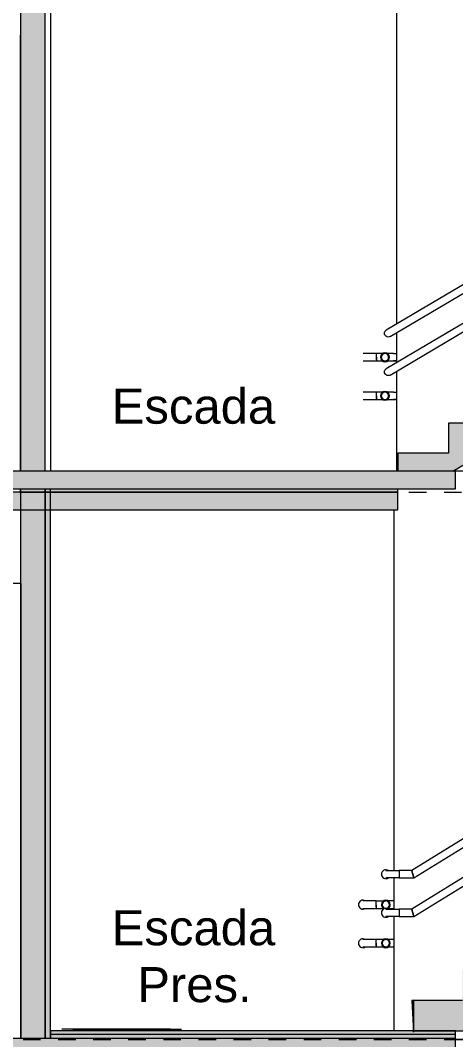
# Model space of a CAD drawing. Header units: metres. Extents: x -96 to 123, y 1 to 648.
# Drawn here: x 70.75 to 73.24, y 596.18 to 601.99 of the extents above; entities that cross this region are included whole.
import ezdxf

# ---------------------------------------------------------------- set-up
doc = ezdxf.new("R2010")
doc.units = ezdxf.units.M
doc.linetypes.add('_Tracejado longo', pattern=[0.014288, 0.009525, -0.004763])
for name, color, linetype, lineweight in [('A-AREA-IDEN', 7, 'Continuous', 5), ('A-DETL', 7, 'Continuous', 5), ('A-DETL-GENF', 7, 'Continuous', 5), ('A-FLOR-HRAL', 7, 'Continuous', 5), ('A-FLOR-LEVL', 7, 'Continuous', 5), ('A-FLOR-OTLN', 7, 'Continuous', 5), ('A-FLOR-PATT', 7, 'Continuous', 20), ('A-FLOR-STRS', 7, 'Continuous', 5), ('A-GENM', 7, 'Continuous', 5), ('A-WALL', 7, 'Continuous', 5), ('A-WALL-PATT', 7, 'Continuous', 20)]:
    doc.layers.add(name, color=color, linetype=linetype, lineweight=lineweight)
doc.styles.add('Arial_1', font='arial.ttf', dxfattribs={"height": 0.2})

# ---------------------------------------------------------------- blocks, each defined once
blk = doc.blocks.new('xok - cadeirante rota de fuga - PNE-2284553-Section 3')
at = {"layer": 'A-GENM'}
for p, q in [((-28.5534, 596.24), (-28.677, 596.24)), ((-28.615, 596.24), (-28.2591, 596.24)), ((-28.455, 596.24), (-28.5534, 596.24)), ((-28.3931, 596.24), (-28.455, 596.24)), ((-28.4463, 596.24), (-28.3813, 596.24)), ((-28.4463, 596.24), (-27.9959, 596.24)), ((-28.321, 596.24), (-28.3931, 596.24)), ((-28.0579, 596.24), (-28.3813, 596.24)), ((-28.1881, 596.24), (-28.321, 596.24)), ((-28.2591, 596.24), (-28.1035, 596.24)), ((-28.2275, 596.24), (-28.1881, 596.24)), ((-28.1739, 596.24), (-28.2275, 596.24)), ((-28.1861, 596.24), (-28.1179, 596.24)), ((-28.1035, 596.24), (-28.1739, 596.24))]:
    blk.add_line(p, q, dxfattribs=at)
blk = doc.blocks.new('Railing - Railing-3407167-Section 3')
at = {"layer": 'A-FLOR-HRAL'}
for p, q in [((-24.4432, 601.6359), (-26.8282, 600.2233)), ((-26.8068, 600.1871), (-24.4317, 601.5939)), ((-24.4432, 601.4159), (-26.8282, 600.0033)), ((-26.8068, 599.9671), (-24.4317, 601.3739))]:
    blk.add_line(p, q, dxfattribs=at)
at = {"layer": 'A-FLOR-HRAL', "flags": 128}
for points in [[(-26.8356, 600.1945), (-26.8378, 600.1995), (-26.8385, 600.205), (-26.8379, 600.2104), (-26.8358, 600.2155), (-26.8326, 600.2199), (-26.8282, 600.2233)], [(-26.8068, 600.1871), (-26.8119, 600.185), (-26.8173, 600.1842), (-26.8227, 600.1849), (-26.8278, 600.1869), (-26.8322, 600.1902), (-26.8356, 600.1945)], [(-26.8356, 599.9745), (-26.8378, 599.9795), (-26.8385, 599.985), (-26.8379, 599.9904), (-26.8358, 599.9955), (-26.8326, 599.9999), (-26.8282, 600.0033)], [(-26.8068, 599.9671), (-26.8119, 599.965), (-26.8173, 599.9642), (-26.8227, 599.9649), (-26.8278, 599.9669), (-26.8322, 599.9702), (-26.8356, 599.9745)]]:
    blk.add_lwpolyline(points, dxfattribs=at)
blk = doc.blocks.new('Railing - Apoio com Canopla-3702703-Section 3')
at = {"layer": 'A-FLOR-HRAL'}
for p, q in [((-26.8862, 596.9701), (-26.9137, 596.9701)), ((-26.9137, 596.9281), (-26.8862, 596.9281)), ((-26.8862, 596.9491), (-26.8862, 596.9701)), ((-26.8862, 596.9437), (-26.8862, 596.949)), ((-26.8862, 596.9386), (-26.8862, 596.9436)), ((-26.8862, 596.9343), (-26.8862, 596.9385)), ((-26.8862, 596.7501), (-26.9137, 596.7501)), ((-26.9137, 596.7081), (-26.8862, 596.7081)), ((-26.8862, 596.7291), (-26.8862, 596.7501)), ((-26.8862, 596.7237), (-26.8862, 596.729)), ((-26.8862, 596.7186), (-26.8862, 596.7236)), ((-26.8862, 596.7143), (-26.8862, 596.7185))]:
    blk.add_line(p, q, dxfattribs=at)
at = {"layer": 'A-FLOR-HRAL', "flags": 128}
for points in [[(-26.9137, 596.9701), (-26.9157, 596.9701), (-26.9176, 596.9701), (-26.9195, 596.9701), (-26.9214, 596.9701), (-26.9233, 596.9701), (-26.9252, 596.9701), (-26.9271, 596.9701), (-26.929, 596.9701), (-26.9308, 596.9701), (-26.9326, 596.9701), (-26.9344, 596.9701), (-26.9361, 596.9701), (-26.9378, 596.9701), (-26.9395, 596.9701), (-26.9411, 596.9701), (-26.9427, 596.9701), (-26.9442, 596.9701), (-26.9457, 596.9701), (-26.9471, 596.9701), (-26.9485, 596.9701), (-26.9498, 596.9701), (-26.9511, 596.9701), (-26.9523, 596.9701), (-26.9534, 596.9701), (-26.9545, 596.9701), (-26.9555, 596.9701), (-26.9565, 596.9701), (-26.9574, 596.9701), (-26.9582, 596.9701), (-26.9589, 596.9701), (-26.9596, 596.9701), (-26.9602, 596.9701), (-26.9607, 596.9701), (-26.9611, 596.9701), (-26.9615, 596.9701), (-26.9618, 596.9701), (-26.962, 596.9701), (-26.9621, 596.9701), (-26.9622, 596.9701), (-26.9622, 596.9701)], [(-26.9622, 596.9281), (-26.9622, 596.9281), (-26.9621, 596.9281), (-26.9619, 596.9281), (-26.9616, 596.9281), (-26.9612, 596.9281), (-26.9608, 596.9281), (-26.9603, 596.9281), (-26.9597, 596.9281), (-26.9591, 596.9281), (-26.9584, 596.9281), (-26.9576, 596.9281), (-26.9567, 596.9281), (-26.9558, 596.9281), (-26.9548, 596.9281), (-26.9537, 596.9281), (-26.9526, 596.9281), (-26.9514, 596.9281), (-26.9502, 596.9281), (-26.9489, 596.9281), (-26.9475, 596.9281), (-26.9461, 596.9281), (-26.9446, 596.9281), (-26.9431, 596.9281), (-26.9415, 596.9281), (-26.9399, 596.9281), (-26.9383, 596.9281), (-26.9366, 596.9281), (-26.9348, 596.9281), (-26.9331, 596.9281), (-26.9313, 596.9281), (-26.9295, 596.9281), (-26.9276, 596.9281), (-26.9257, 596.9281), (-26.9239, 596.9281), (-26.922, 596.9281), (-26.92, 596.9281), (-26.9181, 596.9281), (-26.9162, 596.9281), (-26.9142, 596.9281), (-26.9137, 596.9281)], [(-26.9137, 596.7501), (-26.9157, 596.7501), (-26.9176, 596.7501), (-26.9195, 596.7501), (-26.9214, 596.7501), (-26.9233, 596.7501), (-26.9252, 596.7501), (-26.9271, 596.7501), (-26.929, 596.7501), (-26.9308, 596.7501), (-26.9326, 596.7501), (-26.9344, 596.7501), (-26.9361, 596.7501), (-26.9378, 596.7501), (-26.9395, 596.7501), (-26.9411, 596.7501), (-26.9427, 596.7501), (-26.9442, 596.7501), (-26.9457, 596.7501), (-26.9471, 596.7501), (-26.9485, 596.7501), (-26.9498, 596.7501), (-26.9511, 596.7501), (-26.9523, 596.7501), (-26.9534, 596.7501), (-26.9545, 596.7501), (-26.9555, 596.7501), (-26.9565, 596.7501), (-26.9574, 596.7501), (-26.9582, 596.7501), (-26.9589, 596.7501), (-26.9596, 596.7501), (-26.9602, 596.7501), (-26.9607, 596.7501), (-26.9611, 596.7501), (-26.9615, 596.7501), (-26.9618, 596.7501), (-26.962, 596.7501), (-26.9621, 596.7501), (-26.9622, 596.7501), (-26.9622, 596.7501)], [(-26.9622, 596.7081), (-26.9622, 596.7081), (-26.9621, 596.7081), (-26.9619, 596.7081), (-26.9616, 596.7081), (-26.9612, 596.7081), (-26.9608, 596.7081), (-26.9603, 596.7081), (-26.9597, 596.7081), (-26.9591, 596.7081), (-26.9584, 596.7081), (-26.9576, 596.7081), (-26.9567, 596.7081), (-26.9558, 596.7081), (-26.9548, 596.7081), (-26.9537, 596.7081), (-26.9526, 596.7081), (-26.9514, 596.7081), (-26.9502, 596.7081), (-26.9489, 596.7081), (-26.9475, 596.7081), (-26.9461, 596.7081), (-26.9446, 596.7081), (-26.9431, 596.7081), (-26.9415, 596.7081), (-26.9399, 596.7081), (-26.9383, 596.7081), (-26.9366, 596.7081), (-26.9348, 596.7081), (-26.9331, 596.7081), (-26.9313, 596.7081), (-26.9295, 596.7081), (-26.9276, 596.7081), (-26.9257, 596.7081), (-26.9239, 596.7081), (-26.922, 596.7081), (-26.92, 596.7081), (-26.9181, 596.7081), (-26.9162, 596.7081), (-26.9142, 596.7081), (-26.9137, 596.7081)]]:
    blk.add_lwpolyline(points, dxfattribs=at)
at = {"layer": 'A-FLOR-HRAL'}
for centre, start, end in [((-26.9622, 596.9491), 55.70584, 180), ((-26.9622, 596.9491), 180, 304.04148), ((-26.9622, 596.7291), 55.70584, 180), ((-26.9622, 596.7291), 180, 304.04148)]:
    blk.add_arc(centre, 0.0254, start, end, dxfattribs=at)
blk = doc.blocks.new('Railing - Railing-3565101-Section 3')
at = {"layer": 'A-FLOR-HRAL'}
for p, q in [((-26.8451, 596.97), (-26.8862, 596.97)), ((-26.8862, 596.949), (-26.8862, 596.9437)), ((-26.8862, 596.9436), (-26.8862, 596.9386)), ((-26.8862, 596.9385), (-26.8862, 596.9342)), ((-26.8862, 596.9342), (-26.8862, 596.9309)), ((-26.8862, 596.9308), (-26.8862, 596.9288)), ((-26.8862, 596.9287), (-26.8862, 596.928)), ((-26.8862, 596.928), (-26.8449, 596.928)), ((-26.8171, 596.928), (-26.785, 596.928)), ((-26.8451, 596.75), (-26.8862, 596.75)), ((-26.8862, 596.729), (-26.8862, 596.7237)), ((-26.8862, 596.7236), (-26.8862, 596.7186)), ((-26.8862, 596.7185), (-26.8862, 596.7142)), ((-26.8862, 596.7142), (-26.8862, 596.7109)), ((-26.8862, 596.7108), (-26.8862, 596.7088)), ((-26.8862, 596.7087), (-26.8862, 596.708)), ((-26.8862, 596.708), (-26.8449, 596.708)), ((-26.8171, 596.708), (-26.785, 596.708))]:
    blk.add_line(p, q, dxfattribs=at)
blk.add_blockref('Railing - Apoio com Canopla-3702703-Section 3', (0, 0))
blk = doc.blocks.new('Railing - Apoio com Canopla-V193-Section 3')
at = {"layer": 'A-FLOR-HRAL', "flags": 128}
for points in [[(-26.831, 596.9701), (-26.8318, 596.9701), (-26.8327, 596.97), (-26.8335, 596.9699), (-26.8343, 596.9698), (-26.8352, 596.9697), (-26.836, 596.9695), (-26.8368, 596.9693), (-26.8376, 596.969), (-26.8384, 596.9688), (-26.8392, 596.9684), (-26.8399, 596.9681), (-26.8407, 596.9677), (-26.8414, 596.9673), (-26.8422, 596.9669), (-26.8429, 596.9664), (-26.8435, 596.9659), (-26.8442, 596.9654), (-26.8448, 596.9649), (-26.8455, 596.9643), (-26.8461, 596.9637), (-26.8466, 596.9631), (-26.8472, 596.9625), (-26.8477, 596.9618), (-26.8482, 596.9611), (-26.8487, 596.9604), (-26.8491, 596.9597), (-26.8495, 596.959), (-26.8499, 596.9582), (-26.8503, 596.9575), (-26.8506, 596.9567), (-26.8509, 596.9559), (-26.8511, 596.9551), (-26.8513, 596.9543), (-26.8515, 596.9535), (-26.8517, 596.9527), (-26.8518, 596.9518), (-26.8519, 596.951), (-26.852, 596.9502), (-26.852, 596.9493), (-26.852, 596.9491)], [(-26.852, 596.9491), (-26.852, 596.9483), (-26.8519, 596.9474), (-26.8518, 596.9466), (-26.8517, 596.9458), (-26.8516, 596.9449), (-26.8514, 596.9441), (-26.8512, 596.9433), (-26.8509, 596.9425), (-26.8507, 596.9417), (-26.8503, 596.9409), (-26.85, 596.9402), (-26.8496, 596.9394), (-26.8492, 596.9387), (-26.8488, 596.9379), (-26.8483, 596.9372), (-26.8478, 596.9366), (-26.8473, 596.9359), (-26.8468, 596.9353), (-26.8462, 596.9346), (-26.8456, 596.934), (-26.845, 596.9335), (-26.8444, 596.9329), (-26.8437, 596.9324), (-26.843, 596.9319), (-26.8423, 596.9314), (-26.8416, 596.931), (-26.8409, 596.9306), (-26.8401, 596.9302), (-26.8394, 596.9298), (-26.8386, 596.9295), (-26.8378, 596.9292), (-26.837, 596.929), (-26.8362, 596.9288), (-26.8354, 596.9286), (-26.8346, 596.9284), (-26.8337, 596.9283), (-26.8329, 596.9282), (-26.8321, 596.9281), (-26.8312, 596.9281), (-26.831, 596.9281)], [(-26.8233, 596.9701), (-26.8243, 596.9701), (-26.8253, 596.9701), (-26.8262, 596.9701), (-26.827, 596.9701), (-26.8277, 596.9701), (-26.8284, 596.9701), (-26.829, 596.9701), (-26.8295, 596.9701), (-26.8299, 596.9701), (-26.8303, 596.9701), (-26.8306, 596.9701), (-26.8308, 596.9701), (-26.8309, 596.9701), (-26.831, 596.9701), (-26.831, 596.9701)], [(-26.831, 596.9281), (-26.831, 596.9281), (-26.8308, 596.9281), (-26.8306, 596.9281), (-26.8304, 596.9281), (-26.83, 596.9281), (-26.8296, 596.9281), (-26.8291, 596.9281), (-26.8285, 596.9281), (-26.8279, 596.9281), (-26.8272, 596.9281), (-26.8264, 596.9281), (-26.8255, 596.9281), (-26.8246, 596.9281), (-26.8236, 596.9281)], [(-26.8163, 596.9281), (-26.8149, 596.9281), (-26.8134, 596.9281), (-26.8119, 596.9281), (-26.8103, 596.9281), (-26.8087, 596.9281), (-26.807, 596.9281), (-26.8054, 596.9281), (-26.8036, 596.9281), (-26.8019, 596.9281), (-26.8001, 596.9281), (-26.7983, 596.9281), (-26.7964, 596.9281), (-26.7945, 596.9281), (-26.7926, 596.9281), (-26.7907, 596.9281), (-26.7888, 596.9281), (-26.7869, 596.9281), (-26.785, 596.9281)], [(-26.785, 596.9701), (-26.7864, 596.9701), (-26.7883, 596.9701), (-26.7902, 596.9701), (-26.7921, 596.9701), (-26.794, 596.9701), (-26.7959, 596.9701), (-26.7978, 596.9701), (-26.7996, 596.9701), (-26.8014, 596.9701), (-26.8032, 596.9701), (-26.8049, 596.9701), (-26.8066, 596.9701), (-26.8083, 596.9701), (-26.8099, 596.9701), (-26.8115, 596.9701), (-26.813, 596.9701), (-26.8145, 596.9701), (-26.8159, 596.9701)], [(-26.831, 596.7501), (-26.8318, 596.7501), (-26.8327, 596.75), (-26.8335, 596.7499), (-26.8343, 596.7498), (-26.8352, 596.7497), (-26.836, 596.7495), (-26.8368, 596.7493), (-26.8376, 596.749), (-26.8384, 596.7488), (-26.8392, 596.7484), (-26.8399, 596.7481), (-26.8407, 596.7477), (-26.8414, 596.7473), (-26.8422, 596.7469), (-26.8429, 596.7464), (-26.8435, 596.7459), (-26.8442, 596.7454), (-26.8448, 596.7449), (-26.8455, 596.7443), (-26.8461, 596.7437), (-26.8466, 596.7431), (-26.8472, 596.7425), (-26.8477, 596.7418), (-26.8482, 596.7411), (-26.8487, 596.7404), (-26.8491, 596.7397), (-26.8495, 596.739), (-26.8499, 596.7382), (-26.8503, 596.7375), (-26.8506, 596.7367), (-26.8509, 596.7359), (-26.8511, 596.7351), (-26.8513, 596.7343), (-26.8515, 596.7335), (-26.8517, 596.7327), (-26.8518, 596.7318), (-26.8519, 596.731), (-26.852, 596.7302), (-26.852, 596.7293), (-26.852, 596.7291)], [(-26.852, 596.7291), (-26.852, 596.7283), (-26.8519, 596.7274), (-26.8518, 596.7266), (-26.8517, 596.7258), (-26.8516, 596.7249), (-26.8514, 596.7241), (-26.8512, 596.7233), (-26.8509, 596.7225), (-26.8507, 596.7217), (-26.8503, 596.7209), (-26.85, 596.7202), (-26.8496, 596.7194), (-26.8492, 596.7187), (-26.8488, 596.7179), (-26.8483, 596.7172), (-26.8478, 596.7166), (-26.8473, 596.7159), (-26.8468, 596.7153), (-26.8462, 596.7146), (-26.8456, 596.714), (-26.845, 596.7135), (-26.8444, 596.7129), (-26.8437, 596.7124), (-26.843, 596.7119), (-26.8423, 596.7114), (-26.8416, 596.711), (-26.8409, 596.7106), (-26.8401, 596.7102), (-26.8394, 596.7098), (-26.8386, 596.7095), (-26.8378, 596.7092), (-26.837, 596.709), (-26.8362, 596.7088), (-26.8354, 596.7086), (-26.8346, 596.7084), (-26.8337, 596.7083), (-26.8329, 596.7082), (-26.8321, 596.7081), (-26.8312, 596.7081), (-26.831, 596.7081)], [(-26.8233, 596.7501), (-26.8243, 596.7501), (-26.8253, 596.7501), (-26.8262, 596.7501), (-26.827, 596.7501), (-26.8277, 596.7501), (-26.8284, 596.7501), (-26.829, 596.7501), (-26.8295, 596.7501), (-26.8299, 596.7501), (-26.8303, 596.7501), (-26.8306, 596.7501), (-26.8308, 596.7501), (-26.8309, 596.7501), (-26.831, 596.7501), (-26.831, 596.7501)], [(-26.831, 596.7081), (-26.831, 596.7081), (-26.8308, 596.7081), (-26.8306, 596.7081), (-26.8304, 596.7081), (-26.83, 596.7081), (-26.8296, 596.7081), (-26.8291, 596.7081), (-26.8285, 596.7081), (-26.8279, 596.7081), (-26.8272, 596.7081), (-26.8264, 596.7081), (-26.8255, 596.7081), (-26.8246, 596.7081), (-26.8236, 596.7081)], [(-26.8163, 596.7081), (-26.8149, 596.7081), (-26.8134, 596.7081), (-26.8119, 596.7081), (-26.8103, 596.7081), (-26.8087, 596.7081), (-26.807, 596.7081), (-26.8054, 596.7081), (-26.8036, 596.7081), (-26.8019, 596.7081), (-26.8001, 596.7081), (-26.7983, 596.7081), (-26.7964, 596.7081), (-26.7945, 596.7081), (-26.7926, 596.7081), (-26.7907, 596.7081), (-26.7888, 596.7081), (-26.7869, 596.7081), (-26.785, 596.7081)], [(-26.785, 596.7501), (-26.7864, 596.7501), (-26.7883, 596.7501), (-26.7902, 596.7501), (-26.7921, 596.7501), (-26.794, 596.7501), (-26.7959, 596.7501), (-26.7978, 596.7501), (-26.7996, 596.7501), (-26.8014, 596.7501), (-26.8032, 596.7501), (-26.8049, 596.7501), (-26.8066, 596.7501), (-26.8083, 596.7501), (-26.8099, 596.7501), (-26.8115, 596.7501), (-26.813, 596.7501), (-26.8145, 596.7501), (-26.8159, 596.7501)]]:
    blk.add_lwpolyline(points, dxfattribs=at)
at = {"layer": 'A-FLOR-HRAL'}
for centre, radius, start, end in [((-26.831, 596.9491), 0.0254, 0, 180), ((-26.831, 596.9491), 0.0254, 180, 247.89933), ((-26.831, 596.9491), 0.021, 0, 180), ((-26.831, 596.9491), 0.021, 180, 0), ((-26.831, 596.9491), 0.0254, 292.10067, 0), ((-26.831, 596.7291), 0.0254, 0, 180), ((-26.831, 596.7291), 0.0254, 180, 0), ((-26.831, 596.7291), 0.021, 0, 180), ((-26.831, 596.7291), 0.021, 180, 0)]:
    blk.add_arc(centre, radius, start, end, dxfattribs=at)
blk = doc.blocks.new('Railing - Railing-3565105-Section 3')
blk.add_blockref('Railing - Apoio com Canopla-V193-Section 3', (0, 0))
blk = doc.blocks.new('Railing - Apoio com Canopla-V196-Section 3')
at = {"layer": 'A-FLOR-HRAL'}
for p, q in [((-26.7825, 597.1434), (-26.755, 597.1434)), ((-26.755, 597.1014), (-26.7825, 597.1014)), ((-26.755, 597.1434), (-26.755, 597.1224)), ((-26.755, 597.1223), (-26.755, 597.117)), ((-26.755, 597.1169), (-26.755, 597.1119)), ((-26.755, 597.1118), (-26.755, 597.1076)), ((-26.7825, 596.9234), (-26.755, 596.9234)), ((-26.755, 596.8814), (-26.7825, 596.8814)), ((-26.755, 596.9234), (-26.755, 596.9024)), ((-26.755, 596.9023), (-26.755, 596.897)), ((-26.755, 596.8969), (-26.755, 596.8919)), ((-26.755, 596.8918), (-26.755, 596.8876))]:
    blk.add_line(p, q, dxfattribs=at)
at = {"layer": 'A-FLOR-HRAL', "flags": 128}
for points in [[(-26.831, 597.1434), (-26.831, 597.1434), (-26.8308, 597.1434), (-26.8306, 597.1434), (-26.8304, 597.1434), (-26.83, 597.1434), (-26.8296, 597.1434), (-26.8291, 597.1434), (-26.8285, 597.1434), (-26.8279, 597.1434), (-26.8272, 597.1434), (-26.8264, 597.1434), (-26.8255, 597.1434), (-26.8246, 597.1434), (-26.8236, 597.1434), (-26.8225, 597.1434), (-26.8214, 597.1434), (-26.8202, 597.1434), (-26.819, 597.1434), (-26.8177, 597.1434), (-26.8163, 597.1434), (-26.8149, 597.1434), (-26.8134, 597.1434), (-26.8119, 597.1434), (-26.8103, 597.1434), (-26.8087, 597.1434), (-26.807, 597.1434), (-26.8054, 597.1434), (-26.8036, 597.1434), (-26.8019, 597.1434), (-26.8001, 597.1434), (-26.7983, 597.1434), (-26.7964, 597.1434), (-26.7945, 597.1434), (-26.7926, 597.1434), (-26.7907, 597.1434), (-26.7888, 597.1434), (-26.7869, 597.1434), (-26.785, 597.1434), (-26.783, 597.1434), (-26.7825, 597.1434)], [(-26.7825, 597.1014), (-26.7844, 597.1014), (-26.7864, 597.1014), (-26.7883, 597.1014), (-26.7902, 597.1014), (-26.7921, 597.1014), (-26.794, 597.1014), (-26.7959, 597.1014), (-26.7978, 597.1014), (-26.7996, 597.1014), (-26.8014, 597.1014), (-26.8032, 597.1014), (-26.8049, 597.1014), (-26.8066, 597.1014), (-26.8083, 597.1014), (-26.8099, 597.1014), (-26.8115, 597.1014), (-26.813, 597.1014), (-26.8145, 597.1014), (-26.8159, 597.1014), (-26.8173, 597.1014), (-26.8186, 597.1014), (-26.8199, 597.1014), (-26.8211, 597.1014), (-26.8222, 597.1014), (-26.8233, 597.1014), (-26.8243, 597.1014), (-26.8253, 597.1014), (-26.8262, 597.1014), (-26.827, 597.1014), (-26.8277, 597.1014), (-26.8284, 597.1014), (-26.829, 597.1014), (-26.8295, 597.1014), (-26.8299, 597.1014), (-26.8303, 597.1014), (-26.8306, 597.1014), (-26.8308, 597.1014), (-26.8309, 597.1014), (-26.831, 597.1014), (-26.831, 597.1014)], [(-26.831, 596.9234), (-26.831, 596.9234), (-26.8308, 596.9234), (-26.8306, 596.9234), (-26.8304, 596.9234), (-26.83, 596.9234), (-26.8296, 596.9234), (-26.8291, 596.9234), (-26.8285, 596.9234), (-26.8279, 596.9234), (-26.8272, 596.9234), (-26.8264, 596.9234), (-26.8255, 596.9234), (-26.8246, 596.9234), (-26.8236, 596.9234), (-26.8225, 596.9234), (-26.8214, 596.9234), (-26.8202, 596.9234), (-26.819, 596.9234), (-26.8177, 596.9234), (-26.8163, 596.9234), (-26.8149, 596.9234), (-26.8134, 596.9234), (-26.8119, 596.9234), (-26.8103, 596.9234), (-26.8087, 596.9234), (-26.807, 596.9234), (-26.8054, 596.9234), (-26.8036, 596.9234), (-26.8019, 596.9234), (-26.8001, 596.9234), (-26.7983, 596.9234), (-26.7964, 596.9234), (-26.7945, 596.9234), (-26.7926, 596.9234), (-26.7907, 596.9234), (-26.7888, 596.9234), (-26.7869, 596.9234), (-26.785, 596.9234), (-26.783, 596.9234), (-26.7825, 596.9234)], [(-26.7825, 596.8814), (-26.7844, 596.8814), (-26.7864, 596.8814), (-26.7883, 596.8814), (-26.7902, 596.8814), (-26.7921, 596.8814), (-26.794, 596.8814), (-26.7959, 596.8814), (-26.7978, 596.8814), (-26.7996, 596.8814), (-26.8014, 596.8814), (-26.8032, 596.8814), (-26.8049, 596.8814), (-26.8066, 596.8814), (-26.8083, 596.8814), (-26.8099, 596.8814), (-26.8115, 596.8814), (-26.813, 596.8814), (-26.8145, 596.8814), (-26.8159, 596.8814), (-26.8173, 596.8814), (-26.8186, 596.8814), (-26.8199, 596.8814), (-26.8211, 596.8814), (-26.8222, 596.8814), (-26.8233, 596.8814), (-26.8243, 596.8814), (-26.8253, 596.8814), (-26.8262, 596.8814), (-26.827, 596.8814), (-26.8277, 596.8814), (-26.8284, 596.8814), (-26.829, 596.8814), (-26.8295, 596.8814), (-26.8299, 596.8814), (-26.8303, 596.8814), (-26.8306, 596.8814), (-26.8308, 596.8814), (-26.8309, 596.8814), (-26.831, 596.8814), (-26.831, 596.8814)]]:
    blk.add_lwpolyline(points, dxfattribs=at)
at = {"layer": 'A-FLOR-HRAL'}
for centre, start, end in [((-26.831, 597.1224), 55.95852, 180), ((-26.831, 597.1224), 180, 304.29416), ((-26.831, 596.9024), 55.95852, 180), ((-26.831, 596.9024), 180, 304.29416)]:
    blk.add_arc(centre, 0.0254, start, end, dxfattribs=at)
blk = doc.blocks.new('Railing - Railing-3567951-Section 3')
at = {"layer": 'A-FLOR-HRAL'}
for p, q in [((-24.4433, 598.53), (-26.6833, 597.1433)), ((-26.6713, 597.1013), (-24.4433, 598.4806)), ((-24.4433, 598.31), (-26.6833, 596.9233)), ((-26.6713, 596.8813), (-24.4433, 598.2606)), ((-26.6833, 597.1433), (-26.755, 597.1433)), ((-26.755, 597.1223), (-26.755, 597.117)), ((-26.755, 597.1169), (-26.755, 597.1119)), ((-26.755, 597.1118), (-26.755, 597.1076)), ((-26.755, 597.1075), (-26.755, 597.1042)), ((-26.755, 597.1041), (-26.755, 597.1021)), ((-26.755, 597.102), (-26.755, 597.1013)), ((-26.755, 597.1013), (-26.6713, 597.1013)), ((-26.6833, 596.9233), (-26.755, 596.9233)), ((-26.755, 596.9023), (-26.755, 596.897)), ((-26.755, 596.8969), (-26.755, 596.8919)), ((-26.755, 596.8918), (-26.755, 596.8876)), ((-26.755, 596.8875), (-26.755, 596.8842)), ((-26.755, 596.8841), (-26.755, 596.8821)), ((-26.755, 596.882), (-26.755, 596.8813)), ((-26.755, 596.8813), (-26.6713, 596.8813))]:
    blk.add_line(p, q, dxfattribs=at)
at = {"layer": 'A-FLOR-HRAL', "flags": 128}
for points in [[(-26.6833, 597.1433), (-26.6831, 597.1426), (-26.6825, 597.1405), (-26.6815, 597.1372), (-26.6803, 597.1328), (-26.6788, 597.1278), (-26.6773, 597.1223)], [(-26.6773, 597.1223), (-26.6788, 597.1278), (-26.6803, 597.1328), (-26.6815, 597.1372), (-26.6825, 597.1405), (-26.6831, 597.1426), (-26.6833, 597.1433)], [(-26.6773, 597.1223), (-26.6758, 597.1169), (-26.6743, 597.1118), (-26.6731, 597.1075), (-26.6721, 597.1041), (-26.6715, 597.102), (-26.6713, 597.1013)], [(-26.6713, 597.1013), (-26.6715, 597.102), (-26.6721, 597.1041), (-26.6731, 597.1075), (-26.6743, 597.1118), (-26.6758, 597.1169), (-26.6773, 597.1223)], [(-26.6833, 596.9233), (-26.6831, 596.9226), (-26.6825, 596.9205), (-26.6815, 596.9172), (-26.6803, 596.9128), (-26.6788, 596.9078), (-26.6773, 596.9023)], [(-26.6773, 596.9023), (-26.6788, 596.9078), (-26.6803, 596.9128), (-26.6815, 596.9172), (-26.6825, 596.9205), (-26.6831, 596.9226), (-26.6833, 596.9233)], [(-26.6773, 596.9023), (-26.6758, 596.8969), (-26.6743, 596.8918), (-26.6731, 596.8875), (-26.6721, 596.8841), (-26.6715, 596.882), (-26.6713, 596.8813)], [(-26.6713, 596.8813), (-26.6715, 596.882), (-26.6721, 596.8841), (-26.6731, 596.8875), (-26.6743, 596.8918), (-26.6758, 596.8969), (-26.6773, 596.9023)]]:
    blk.add_lwpolyline(points, dxfattribs=at)
blk.add_blockref('Railing - Apoio com Canopla-V196-Section 3', (0, 0))
blk = doc.blocks.new('Railing - Apoio com Canopla-V197-Section 3')
at = {"layer": 'A-FLOR-HRAL'}
for p, q in [((-26.7875, 600.0901), (-26.7682, 600.0901)), ((-26.7682, 600.0481), (-26.7875, 600.0481)), ((-26.7875, 599.8701), (-26.7682, 599.8701)), ((-26.7682, 599.8281), (-26.7875, 599.8281))]:
    blk.add_line(p, q, dxfattribs=at)
at = {"layer": 'A-FLOR-HRAL', "flags": 128}
for points in [[(-26.836, 600.0901), (-26.8368, 600.0901), (-26.8377, 600.09), (-26.8385, 600.0899), (-26.8393, 600.0898), (-26.8402, 600.0897), (-26.841, 600.0895), (-26.8418, 600.0893), (-26.8426, 600.089), (-26.8434, 600.0888), (-26.8442, 600.0884), (-26.8449, 600.0881), (-26.8457, 600.0877), (-26.8464, 600.0873), (-26.8472, 600.0869), (-26.8479, 600.0864), (-26.8485, 600.0859), (-26.8492, 600.0854), (-26.8498, 600.0849), (-26.8505, 600.0843), (-26.8511, 600.0837), (-26.8516, 600.0831), (-26.8522, 600.0825), (-26.8527, 600.0818), (-26.8532, 600.0811), (-26.8537, 600.0804), (-26.8541, 600.0797), (-26.8545, 600.079), (-26.8549, 600.0782), (-26.8553, 600.0775), (-26.8556, 600.0767), (-26.8559, 600.0759), (-26.8561, 600.0751), (-26.8563, 600.0743), (-26.8565, 600.0735), (-26.8567, 600.0727), (-26.8568, 600.0718), (-26.8569, 600.071), (-26.857, 600.0702), (-26.857, 600.0693), (-26.857, 600.0691)], [(-26.857, 600.0691), (-26.857, 600.0683), (-26.8569, 600.0674), (-26.8568, 600.0666), (-26.8567, 600.0658), (-26.8566, 600.0649), (-26.8564, 600.0641), (-26.8562, 600.0633), (-26.8559, 600.0625), (-26.8557, 600.0617), (-26.8553, 600.0609), (-26.855, 600.0602), (-26.8546, 600.0594), (-26.8542, 600.0587), (-26.8538, 600.0579), (-26.8533, 600.0572), (-26.8528, 600.0566), (-26.8523, 600.0559), (-26.8518, 600.0553), (-26.8512, 600.0546), (-26.8506, 600.054), (-26.85, 600.0535), (-26.8494, 600.0529), (-26.8487, 600.0524), (-26.848, 600.0519), (-26.8473, 600.0514), (-26.8466, 600.051), (-26.8459, 600.0506), (-26.8451, 600.0502), (-26.8444, 600.0498), (-26.8436, 600.0495), (-26.8428, 600.0492), (-26.842, 600.049), (-26.8412, 600.0488), (-26.8404, 600.0486), (-26.8396, 600.0484), (-26.8387, 600.0483), (-26.8379, 600.0482), (-26.8371, 600.0481), (-26.8362, 600.0481), (-26.836, 600.0481)], [(-26.8283, 600.0901), (-26.8293, 600.0901), (-26.8303, 600.0901), (-26.8312, 600.0901), (-26.832, 600.0901), (-26.8327, 600.0901), (-26.8334, 600.0901), (-26.834, 600.0901), (-26.8345, 600.0901), (-26.8349, 600.0901), (-26.8353, 600.0901), (-26.8356, 600.0901), (-26.8358, 600.0901), (-26.8359, 600.0901), (-26.836, 600.0901), (-26.836, 600.0901)], [(-26.7875, 600.0901), (-26.7894, 600.0901), (-26.7914, 600.0901), (-26.7933, 600.0901), (-26.7952, 600.0901), (-26.7971, 600.0901), (-26.799, 600.0901), (-26.8009, 600.0901), (-26.8028, 600.0901), (-26.8046, 600.0901), (-26.8064, 600.0901), (-26.8082, 600.0901), (-26.8099, 600.0901), (-26.8116, 600.0901), (-26.8133, 600.0901), (-26.8149, 600.0901), (-26.8165, 600.0901), (-26.818, 600.0901), (-26.8195, 600.0901), (-26.8209, 600.0901)], [(-26.836, 600.0481), (-26.836, 600.0481), (-26.8358, 600.0481), (-26.8356, 600.0481), (-26.8354, 600.0481), (-26.835, 600.0481), (-26.8346, 600.0481), (-26.8341, 600.0481), (-26.8335, 600.0481), (-26.8329, 600.0481), (-26.8322, 600.0481), (-26.8314, 600.0481), (-26.8305, 600.0481), (-26.8296, 600.0481), (-26.8286, 600.0481)], [(-26.8213, 600.0481), (-26.8199, 600.0481), (-26.8184, 600.0481), (-26.8169, 600.0481), (-26.8153, 600.0481), (-26.8137, 600.0481), (-26.812, 600.0481), (-26.8104, 600.0481), (-26.8086, 600.0481), (-26.8069, 600.0481), (-26.8051, 600.0481), (-26.8033, 600.0481), (-26.8014, 600.0481), (-26.7995, 600.0481), (-26.7976, 600.0481), (-26.7957, 600.0481), (-26.7938, 600.0481), (-26.7919, 600.0481), (-26.79, 600.0481), (-26.788, 600.0481), (-26.7875, 600.0481)], [(-26.836, 599.8701), (-26.8368, 599.8701), (-26.8377, 599.87), (-26.8385, 599.8699), (-26.8393, 599.8698), (-26.8402, 599.8697), (-26.841, 599.8695), (-26.8418, 599.8693), (-26.8426, 599.869), (-26.8434, 599.8688), (-26.8442, 599.8684), (-26.8449, 599.8681), (-26.8457, 599.8677), (-26.8464, 599.8673), (-26.8472, 599.8669), (-26.8479, 599.8664), (-26.8485, 599.8659), (-26.8492, 599.8654), (-26.8498, 599.8649), (-26.8505, 599.8643), (-26.8511, 599.8637), (-26.8516, 599.8631), (-26.8522, 599.8625), (-26.8527, 599.8618), (-26.8532, 599.8611), (-26.8537, 599.8604), (-26.8541, 599.8597), (-26.8545, 599.859), (-26.8549, 599.8582), (-26.8553, 599.8575), (-26.8556, 599.8567), (-26.8559, 599.8559), (-26.8561, 599.8551), (-26.8563, 599.8543), (-26.8565, 599.8535), (-26.8567, 599.8527), (-26.8568, 599.8518), (-26.8569, 599.851), (-26.857, 599.8502), (-26.857, 599.8493), (-26.857, 599.8491)], [(-26.857, 599.8491), (-26.857, 599.8483), (-26.8569, 599.8474), (-26.8568, 599.8466), (-26.8567, 599.8458), (-26.8566, 599.8449), (-26.8564, 599.8441), (-26.8562, 599.8433), (-26.8559, 599.8425), (-26.8557, 599.8417), (-26.8553, 599.8409), (-26.855, 599.8402), (-26.8546, 599.8394), (-26.8542, 599.8387), (-26.8538, 599.8379), (-26.8533, 599.8372), (-26.8528, 599.8366), (-26.8523, 599.8359), (-26.8518, 599.8353), (-26.8512, 599.8346), (-26.8506, 599.834), (-26.85, 599.8335), (-26.8494, 599.8329), (-26.8487, 599.8324), (-26.848, 599.8319), (-26.8473, 599.8314), (-26.8466, 599.831), (-26.8459, 599.8306), (-26.8451, 599.8302), (-26.8444, 599.8298), (-26.8436, 599.8295), (-26.8428, 599.8292), (-26.842, 599.829), (-26.8412, 599.8288), (-26.8404, 599.8286), (-26.8396, 599.8284), (-26.8387, 599.8283), (-26.8379, 599.8282), (-26.8371, 599.8281), (-26.8362, 599.8281), (-26.836, 599.8281)], [(-26.8283, 599.8701), (-26.8293, 599.8701), (-26.8303, 599.8701), (-26.8312, 599.8701), (-26.832, 599.8701), (-26.8327, 599.8701), (-26.8334, 599.8701), (-26.834, 599.8701), (-26.8345, 599.8701), (-26.8349, 599.8701), (-26.8353, 599.8701), (-26.8356, 599.8701), (-26.8358, 599.8701), (-26.8359, 599.8701), (-26.836, 599.8701), (-26.836, 599.8701)], [(-26.7875, 599.8701), (-26.7894, 599.8701), (-26.7914, 599.8701), (-26.7933, 599.8701), (-26.7952, 599.8701), (-26.7971, 599.8701), (-26.799, 599.8701), (-26.8009, 599.8701), (-26.8028, 599.8701), (-26.8046, 599.8701), (-26.8064, 599.8701), (-26.8082, 599.8701), (-26.8099, 599.8701), (-26.8116, 599.8701), (-26.8133, 599.8701), (-26.8149, 599.8701), (-26.8165, 599.8701), (-26.818, 599.8701), (-26.8195, 599.8701), (-26.8209, 599.8701)], [(-26.836, 599.8281), (-26.836, 599.8281), (-26.8358, 599.8281), (-26.8356, 599.8281), (-26.8354, 599.8281), (-26.835, 599.8281), (-26.8346, 599.8281), (-26.8341, 599.8281), (-26.8335, 599.8281), (-26.8329, 599.8281), (-26.8322, 599.8281), (-26.8314, 599.8281), (-26.8305, 599.8281), (-26.8296, 599.8281), (-26.8286, 599.8281)], [(-26.8213, 599.8281), (-26.8199, 599.8281), (-26.8184, 599.8281), (-26.8169, 599.8281), (-26.8153, 599.8281), (-26.8137, 599.8281), (-26.812, 599.8281), (-26.8104, 599.8281), (-26.8086, 599.8281), (-26.8069, 599.8281), (-26.8051, 599.8281), (-26.8033, 599.8281), (-26.8014, 599.8281), (-26.7995, 599.8281), (-26.7976, 599.8281), (-26.7957, 599.8281), (-26.7938, 599.8281), (-26.7919, 599.8281), (-26.79, 599.8281), (-26.788, 599.8281), (-26.7875, 599.8281)]]:
    blk.add_lwpolyline(points, dxfattribs=at)
at = {"layer": 'A-FLOR-HRAL'}
for centre, radius, start, end in [((-26.836, 600.0691), 0.0254, 0, 180), ((-26.836, 600.0691), 0.0254, 180, 0), ((-26.836, 600.0691), 0.021, 0, 180), ((-26.836, 600.0691), 0.021, 180, 0), ((-26.836, 599.8491), 0.0254, 0, 180), ((-26.836, 599.8491), 0.0254, 180, 0), ((-26.836, 599.8491), 0.021, 0, 180), ((-26.836, 599.8491), 0.021, 180, 0)]:
    blk.add_arc(centre, radius, start, end, dxfattribs=at)
blk = doc.blocks.new('Railing - Railing-3568563-Section 3')
blk.add_blockref('Railing - Apoio com Canopla-V197-Section 3', (0, 0))
blk = doc.blocks.new('Railing - Apoio com Canopla-V198-Section 3')
at = {"layer": 'A-FLOR-HRAL'}
for p, q in [((-26.8833, 600.0901), (-26.9108, 600.0901)), ((-26.8833, 600.0691), (-26.8833, 600.0901)), ((-26.8833, 600.0637), (-26.8833, 600.069)), ((-26.9108, 600.0481), (-26.8833, 600.0481)), ((-26.8833, 600.0586), (-26.8833, 600.0636)), ((-26.8833, 600.0543), (-26.8833, 600.0585)), ((-26.8833, 599.8701), (-26.9108, 599.8701)), ((-26.8833, 599.8491), (-26.8833, 599.8701)), ((-26.8833, 599.8437), (-26.8833, 599.849)), ((-26.8833, 599.8386), (-26.8833, 599.8436)), ((-26.8833, 599.8343), (-26.8833, 599.8385)), ((-26.9108, 599.8281), (-26.8833, 599.8281))]:
    blk.add_line(p, q, dxfattribs=at)
at = {"layer": 'A-FLOR-HRAL', "flags": 128}
for points in [[(-26.9108, 600.0901), (-26.9127, 600.0901), (-26.9147, 600.0901), (-26.9166, 600.0901), (-26.9185, 600.0901), (-26.9204, 600.0901), (-26.9223, 600.0901), (-26.9242, 600.0901), (-26.926, 600.0901), (-26.9279, 600.0901), (-26.9297, 600.0901), (-26.9314, 600.0901), (-26.9332, 600.0901), (-26.9349, 600.0901), (-26.9365, 600.0901), (-26.9382, 600.0901), (-26.9397, 600.0901), (-26.9413, 600.0901), (-26.9428, 600.0901), (-26.9442, 600.0901), (-26.9456, 600.0901), (-26.9469, 600.0901), (-26.9482, 600.0901), (-26.9494, 600.0901), (-26.9505, 600.0901), (-26.9516, 600.0901), (-26.9526, 600.0901), (-26.9536, 600.0901), (-26.9544, 600.0901), (-26.9552, 600.0901), (-26.956, 600.0901), (-26.9566, 600.0901), (-26.9572, 600.0901), (-26.9578, 600.0901), (-26.9582, 600.0901), (-26.9586, 600.0901), (-26.9589, 600.0901), (-26.9591, 600.0901), (-26.9592, 600.0901), (-26.9593, 600.0901), (-26.9593, 600.0901)], [(-26.9593, 600.0481), (-26.9592, 600.0481), (-26.9591, 600.0481), (-26.9589, 600.0481), (-26.9587, 600.0481), (-26.9583, 600.0481), (-26.9579, 600.0481), (-26.9574, 600.0481), (-26.9568, 600.0481), (-26.9562, 600.0481), (-26.9554, 600.0481), (-26.9547, 600.0481), (-26.9538, 600.0481), (-26.9529, 600.0481), (-26.9519, 600.0481), (-26.9508, 600.0481), (-26.9497, 600.0481), (-26.9485, 600.0481), (-26.9472, 600.0481), (-26.9459, 600.0481), (-26.9446, 600.0481), (-26.9431, 600.0481), (-26.9417, 600.0481), (-26.9402, 600.0481), (-26.9386, 600.0481), (-26.937, 600.0481), (-26.9353, 600.0481), (-26.9336, 600.0481), (-26.9319, 600.0481), (-26.9301, 600.0481), (-26.9283, 600.0481), (-26.9265, 600.0481), (-26.9247, 600.0481), (-26.9228, 600.0481), (-26.9209, 600.0481), (-26.919, 600.0481), (-26.9171, 600.0481), (-26.9152, 600.0481), (-26.9132, 600.0481), (-26.9113, 600.0481), (-26.9108, 600.0481)], [(-26.9108, 599.8701), (-26.9127, 599.8701), (-26.9147, 599.8701), (-26.9166, 599.8701), (-26.9185, 599.8701), (-26.9204, 599.8701), (-26.9223, 599.8701), (-26.9242, 599.8701), (-26.926, 599.8701), (-26.9279, 599.8701), (-26.9297, 599.8701), (-26.9314, 599.8701), (-26.9332, 599.8701), (-26.9349, 599.8701), (-26.9365, 599.8701), (-26.9382, 599.8701), (-26.9397, 599.8701), (-26.9413, 599.8701), (-26.9428, 599.8701), (-26.9442, 599.8701), (-26.9456, 599.8701), (-26.9469, 599.8701), (-26.9482, 599.8701), (-26.9494, 599.8701), (-26.9505, 599.8701), (-26.9516, 599.8701), (-26.9526, 599.8701), (-26.9536, 599.8701), (-26.9544, 599.8701), (-26.9552, 599.8701), (-26.956, 599.8701), (-26.9566, 599.8701), (-26.9572, 599.8701), (-26.9578, 599.8701), (-26.9582, 599.8701), (-26.9586, 599.8701), (-26.9589, 599.8701), (-26.9591, 599.8701), (-26.9592, 599.8701), (-26.9593, 599.8701), (-26.9593, 599.8701)], [(-26.9593, 599.8281), (-26.9592, 599.8281), (-26.9591, 599.8281), (-26.9589, 599.8281), (-26.9587, 599.8281), (-26.9583, 599.8281), (-26.9579, 599.8281), (-26.9574, 599.8281), (-26.9568, 599.8281), (-26.9562, 599.8281), (-26.9554, 599.8281), (-26.9547, 599.8281), (-26.9538, 599.8281), (-26.9529, 599.8281), (-26.9519, 599.8281), (-26.9508, 599.8281), (-26.9497, 599.8281), (-26.9485, 599.8281), (-26.9472, 599.8281), (-26.9459, 599.8281), (-26.9446, 599.8281), (-26.9431, 599.8281), (-26.9417, 599.8281), (-26.9402, 599.8281), (-26.9386, 599.8281), (-26.937, 599.8281), (-26.9353, 599.8281), (-26.9336, 599.8281), (-26.9319, 599.8281), (-26.9301, 599.8281), (-26.9283, 599.8281), (-26.9265, 599.8281), (-26.9247, 599.8281), (-26.9228, 599.8281), (-26.9209, 599.8281), (-26.919, 599.8281), (-26.9171, 599.8281), (-26.9152, 599.8281), (-26.9132, 599.8281), (-26.9113, 599.8281), (-26.9108, 599.8281)]]:
    blk.add_lwpolyline(points, dxfattribs=at)
blk = doc.blocks.new('Railing - Railing-3568567-Section 3')
at = {"layer": 'A-FLOR-HRAL'}
for p, q in [((-26.8501, 600.09), (-26.8833, 600.09)), ((-26.8833, 600.069), (-26.8833, 600.0637)), ((-26.8833, 600.0636), (-26.8833, 600.0586)), ((-26.8833, 600.0585), (-26.8833, 600.0542)), ((-26.8833, 600.0542), (-26.8833, 600.0509)), ((-26.8833, 600.0508), (-26.8833, 600.0488)), ((-26.8833, 600.0487), (-26.8833, 600.048)), ((-26.8833, 600.048), (-26.8499, 600.048)), ((-26.8221, 600.048), (-26.7682, 600.048)), ((-26.8501, 599.87), (-26.8833, 599.87)), ((-26.8833, 599.849), (-26.8833, 599.8437)), ((-26.8833, 599.8436), (-26.8833, 599.8386)), ((-26.8833, 599.8385), (-26.8833, 599.8342)), ((-26.8833, 599.8342), (-26.8833, 599.8309)), ((-26.8833, 599.8308), (-26.8833, 599.8288)), ((-26.8833, 599.8287), (-26.8833, 599.828)), ((-26.8833, 599.828), (-26.8499, 599.828)), ((-26.8221, 599.828), (-26.7682, 599.828))]:
    blk.add_line(p, q, dxfattribs=at)
blk.add_blockref('Railing - Apoio com Canopla-V198-Section 3', (0, 0))
blk = doc.blocks.new('LUC-ARQ-001-MOD-EMB_rvt-3-Section 3')
at = {"layer": 'A-FLOR-OTLN', "true_color": 0x808080}
h = blk.add_hatch(color=8, dxfattribs=at)
h.paths.add_polyline_path([(-31.0949, 599.2), (-28.9133, 599.2), (-28.9133, 599.3), (-31.0949, 599.3), (-31.0949, 599.2192)])
h.paths.add_polyline_path([(-20.5743, 599.2), (-18.5193, 599.2), (-18.5193, 599.3), (-20.5743, 599.3), (-20.5743, 599.2063)])
h.paths.add_polyline_path([(-26.764, 599.2), (-26.7632, 599.2), (-26.764, 599.3), (-28.7733, 599.3), (-28.7733, 599.2), (-26.785, 599.2)])
blk.add_hatch(color=8, dxfattribs=at).paths.add_polyline_path([(-27.203, 596.21), (-26.4333, 596.21), (-26.4333, 596.23), (-28.7433, 596.23), (-28.7431, 596.21), (-27.6419, 596.21)])
at = {"layer": 'A-FLOR-PATT', "lineweight": 5, "true_color": 0x808080}
for points in [[(-28.7433, 599.3), (-26.7632, 599.3), (-26.764, 599.32), (-28.7433, 599.32), (-28.7433, 599.3157)], [(-26.5446, 596.1868), (-26.4333, 596.1868), (-26.4333, 596.21), (-28.7433, 596.21), (-28.7429, 596.1868), (-26.6962, 596.1868)]]:
    blk.add_hatch(color=8, dxfattribs=at).paths.add_polyline_path(points)
at = {"layer": 'A-FLOR-STRS', "true_color": 0xc0c0c0}
for points in [[(-26.7632, 599.42), (-26.4488, 599.42), (-24.4432, 600.6079), (-24.4432, 600.7241), (-24.7332, 600.7241), (-24.7332, 600.5524), (-25.0232, 600.5524), (-25.0232, 600.3806), (-25.3132, 600.3806), (-25.3132, 600.2088), (-25.6032, 600.2088), (-25.6032, 600.0371), (-25.8932, 600.0371), (-25.8932, 599.8653), (-26.1832, 599.8653), (-26.1832, 599.6935), (-26.4732, 599.6935), (-26.4732, 599.5218), (-26.7632, 599.5218), (-26.7632, 599.4677)], [(-26.5446, 596.23), (-26.3883, 596.23), (-24.4333, 597.4403), (-24.4333, 597.59), (-24.4412, 597.59), (-24.4412, 597.6167), (-24.7133, 597.6167), (-24.7133, 597.4433), (-24.9933, 597.4433), (-24.9933, 597.27), (-25.2733, 597.27), (-25.2733, 597.0967), (-25.5533, 597.0967), (-25.5533, 596.9233), (-25.8333, 596.9233), (-25.8333, 596.75), (-26.1133, 596.75), (-26.1133, 596.5767), (-26.3933, 596.5767), (-26.3933, 596.4033), (-26.6733, 596.4033), (-26.6733, 596.23)], [(-26.6736, 596.23), (-26.6733, 596.23), (-26.6733, 596.4033), (-26.6833, 596.4033), (-26.6741, 596.2378)]]:
    blk.add_hatch(color=9, dxfattribs=at).paths.add_polyline_path(points)
at = {"layer": 'A-WALL', "true_color": 0xffbb77}
h = blk.add_hatch(color=31, dxfattribs=at)
h.paths.add_polyline_path([(-28.9182, 599.3), (-28.9132, 599.3), (-28.9137, 599.32), (-28.9182, 599.32), (-28.9182, 599.3002)])
h.paths.add_polyline_path([(-28.9132, 599.42), (-28.9132, 601.9), (-28.9182, 601.9), (-28.9182, 599.42), (-28.9133, 599.42)])
h = blk.add_hatch(color=31, dxfattribs=at)
h.paths.add_polyline_path([(-28.7634, 596.1868), (-28.7433, 596.1868), (-28.7433, 599.2), (-28.7733, 599.2), (-28.7733, 596.1868), (-28.7665, 596.1868)])
h.paths.add_polyline_path([(-28.7732, 599.3), (-28.7433, 599.3), (-28.7433, 599.32), (-28.7732, 599.32)])
at = {"layer": 'A-WALL-PATT', "lineweight": 5, "true_color": 0xffbb77}
h = blk.add_hatch(color=31, dxfattribs=at)
h.paths.add_polyline_path([(-28.7732, 599.3), (-28.7733, 599.32), (-28.9132, 599.32), (-28.9132, 599.3), (-28.7733, 599.3)])
h.paths.add_polyline_path([(-28.8328, 599.42), (-28.7732, 599.42), (-28.7732, 602.12), (-28.9132, 602.12), (-28.9132, 599.42)])
blk.add_hatch(color=31, dxfattribs=at).paths.add_polyline_path([(-28.7752, 596.1868), (-28.7733, 596.1868), (-28.7733, 599.3), (-28.9133, 599.3), (-28.9133, 596.1868)])
at = {"layer": 'A-FLOR-OTLN'}
for p, q in [((-28.7732, 599.32), (-28.7732, 599.3)), ((-26.7632, 599.3), (-26.7632, 599.32)), ((-28.7732, 599.3), (-26.7632, 599.3)), ((-26.4333, 596.21), (-28.7433, 596.21)), ((-26.4333, 596.1868), (-26.4333, 596.21))]:
    blk.add_line(p, q, dxfattribs=at)
at = {"layer": 'A-FLOR-OTLN', "lineweight": 20}
for p, q in [((-26.7632, 599.3), (-31.0949, 599.3)), ((-26.7632, 599.2), (-26.7632, 599.3)), ((-31.0949, 599.2), (-26.7632, 599.2)), ((-28.7433, 596.23), (-28.7433, 596.21)), ((-28.7433, 596.21), (-28.7433, 596.1868))]:
    blk.add_line(p, q, dxfattribs=at)
at = {"layer": 'A-FLOR-OTLN', "color": 8, "true_color": 0x808080}
for p, q in [((-26.4333, 596.23), (-28.7433, 596.23)), ((-26.4333, 596.21), (-26.4333, 596.23))]:
    blk.add_line(p, q, dxfattribs=at)
at = {"layer": 'A-FLOR-STRS', "lineweight": 9}
for p, q in [((-26.4488, 599.42), (-24.4432, 600.6079)), ((-26.1832, 599.6935), (-26.4732, 599.6935)), ((-26.4732, 599.6935), (-26.4732, 599.5218)), ((-26.4732, 599.5218), (-26.7632, 599.5218)), ((-26.7632, 599.5218), (-26.7632, 599.42)), ((-26.6833, 596.4033), (-26.6733, 596.2233)), ((-26.6733, 596.4033), (-26.6833, 596.4033)), ((-26.3933, 596.4033), (-26.6733, 596.4033)), ((-26.6733, 596.4033), (-26.6733, 596.23)), ((-26.6733, 596.2233), (-26.6733, 596.4033)), ((-26.6733, 596.23), (-26.3883, 596.23))]:
    blk.add_line(p, q, dxfattribs=at)
at = {"layer": 'A-WALL', "lineweight": 20}
for p, q in [((-28.9132, 602.12), (-28.9132, 599.42)), ((-28.7732, 599.42), (-28.7732, 602.12)), ((-28.9132, 601.9), (-28.9182, 601.9)), ((-28.9132, 599.42), (-28.9132, 601.9)), ((-28.9132, 599.32), (-28.9132, 599.3)), ((-28.9132, 599.3), (-28.9132, 599.32)), ((-28.7733, 599.32), (-28.7733, 596.1868)), ((-28.7732, 599.3), (-28.7732, 599.32)), ((-28.7433, 596.23), (-28.7433, 599.32)), ((-28.9182, 599.3), (-28.9132, 599.3)), ((-28.9133, 599.3), (-28.9133, 596.1868)), ((-28.7733, 599.3), (-28.9133, 599.3)), ((-28.9132, 599.3), (-28.7732, 599.3)), ((-28.7733, 596.1868), (-28.7733, 599.3)), ((-28.9142, 598.78), (-28.9142, 596.1868)), ((-28.9092, 598.78), (-28.9142, 598.78)), ((-28.9092, 596.1868), (-28.9092, 598.78)), ((-28.7433, 596.21), (-28.7433, 596.23)), ((-28.7433, 596.1868), (-28.7433, 596.21))]:
    blk.add_line(p, q, dxfattribs=at)
at = {"layer": 'A-WALL'}
for p, q in [((-28.7433, 602.12), (-28.7433, 599.42)), ((-26.7682, 600.2588), (-26.7682, 602.12)), ((-26.7682, 600.0388), (-26.7682, 600.21)), ((-26.7682, 599.42), (-26.7682, 599.99)), ((-24.4262, 599.42), (-26.4333, 599.42)), ((-26.785, 599.2), (-26.785, 597.1434)), ((-28.9142, 598.78), (-31.0683, 598.78)), ((-26.785, 597.1015), (-26.785, 596.9234)), ((-26.785, 596.8815), (-26.785, 596.23)), ((-24.4162, 596.18), (-26.4333, 596.18)), ((-26.4333, 596.18), (-24.4262, 596.18))]:
    blk.add_line(p, q, dxfattribs=at)
at = {"layer": 'A-FLOR-HRAL', "color": 253, "lineweight": 5, "true_color": 0x999999}
for name in ['Railing - Railing-3407167-Section 3', 'Railing - Railing-3568567-Section 3', 'Railing - Railing-3568563-Section 3', 'Railing - Railing-3567951-Section 3', 'Railing - Railing-3565105-Section 3', 'Railing - Railing-3565101-Section 3']:
    blk.add_blockref(name, (0, 0), dxfattribs=at)
at = {"layer": 'A-GENM', "color": 253, "lineweight": 5, "true_color": 0x999999}
blk.add_blockref('xok - cadeirante rota de fuga - PNE-2284553-Section 3', (0, 0), dxfattribs=at)

msp = doc.modelspace()

# ---------------------------------------------------------------- hatches: boundary and pattern name
at = {"layer": 'A-DETL-GENF', "true_color": 0x808080}
for points in [[(70.8936, 599.32), (73.2355, 599.32), (73.2355, 599.42), (68.4995, 599.42), (68.5005, 599.32), (70.7689, 599.32)], [(70.1655, 596.08), (73.2355, 596.08), (73.2354, 596.1868), (68.4755, 596.1868), (68.4755, 596.18), (68.6478, 596.18), (68.6478, 596.08), (70.1355, 596.08)]]:
    msp.add_hatch(color=8, dxfattribs=at).paths.add_polyline_path(points)

# ---------------------------------------------------------------- linework, layer by layer
at = {"layer": 'A-DETL', "lineweight": 9}
for p, q in [((73.2355, 599.42), (68.4995, 599.42)), ((73.2355, 599.32), (73.2355, 599.42)), ((68.4995, 599.32), (73.2355, 599.32)), ((73.2355, 596.1868), (68.4755, 596.1868)), ((73.2355, 596.08), (73.2355, 596.1868))]:
    msp.add_line(p, q, dxfattribs=at)
at = {"layer": 'A-FLOR-LEVL', "color": 8, "linetype": '_Tracejado longo', "true_color": 0x808080}
for p, q in [((52.9697, 599.3), (103.4161, 599.3)), ((52.9697, 596.18), (103.4161, 596.18))]:
    msp.add_line(p, q, dxfattribs=at)

# ---------------------------------------------------------------- block references
at = {"lineweight": 5}
msp.add_blockref('LUC-ARQ-001-MOD-EMB_rvt-3-Section 3', (99.6687, 0), dxfattribs=at)

# ---------------------------------------------------------------- texts
at = {"layer": 'A-AREA-IDEN', "char_height": 0.2, "attachment_point": 1, "style": 'Arial_1'}
for s, insert, width in [('Escada', (71.2752, 599.8904), 1.162447), ('Escada', (71.2752, 596.9176), 1.162447), ('Pres.', (71.4207, 596.5935), 0.809704)]:
    msp.add_mtext(s, dxfattribs=dict(at, insert=insert, width=width))

doc.saveas('drawing.dxf')
